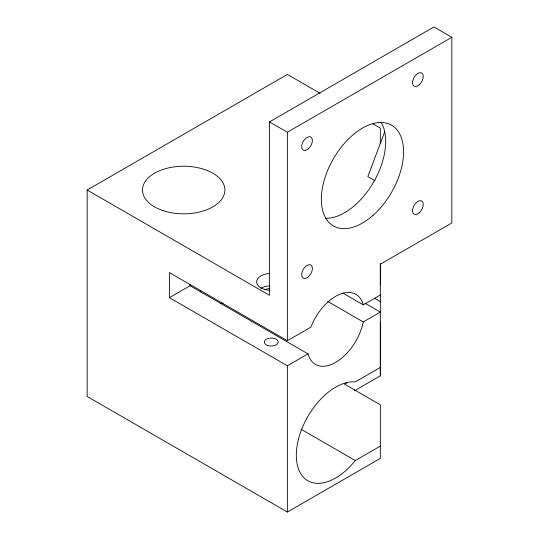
<?xml version="1.0" encoding="UTF-8"?>
<svg xmlns="http://www.w3.org/2000/svg" width="539" height="539" viewBox="0 0 539 539"><rect width="100%" height="100%" fill="white"/><g stroke="black" fill="none" stroke-linecap="round" stroke-linejoin="round"><path stroke-width="0.81" d="M354.595 390.674L380.339 375.811L380.339 322.248M380.339 284.875L380.339 264.231L451.844 222.944L451.844 37.272L433.969 26.95L269.5 121.902L269.5 295.305L87.156 190.024L87.156 396.455L287.375 512.05L380.339 458.379L380.339 404.816L344.583 384.179L347.446 382.522M384.711 131.752L367.82 176.61L375.07 180.794M87.156 190.024L287.375 74.429L320.058 93.301M269.5 121.902L287.375 132.223L451.844 37.272M380.339 295.015L363.273 304.865A40.452 23.352 -60 0 0 339.381 294.462A40.452 23.352 -60 0 0 310.875 327.153L287.375 340.715L169.387 272.599L169.387 297.656L190.031 285.744L308.018 353.86A40.452 23.352 -60 0 0 335.642 362.39A40.452 23.352 -60 0 0 363.273 321.958L380.339 312.108L365.058 303.289M169.387 297.656L287.375 365.779L308.018 353.86M380.339 367.443L355.309 381.895A55.618 32.111 -60 0 0 296.315 455.28A55.618 32.111 -60 0 0 355.309 460.555L380.339 446.103M373.076 123.909L380.339 128.1L380.339 143.785M374.618 298.303L380.339 301.604M342.979 293.149L363.273 304.865M327.759 301.456L363.273 321.958M300.951 429.172L355.309 460.555M200.562 290.339L200.757 291.936M189.836 284.147L190.031 285.744M380.339 263.558L380.339 375.811M287.375 132.223L287.375 340.715M287.375 365.779L287.375 512.05M223.166 302.925A40.452 23.352 -60 0 1 220.983 303.612M264.784 289.8A10.113 5.841 0 0 1 269.965 288.48M381.046 122.265A58.151 33.573 -60 0 1 373.655 182.041A58.151 33.573 -60 0 1 325.59 218.329M269.756 290.305A14.661 8.469 0 0 1 256.625 281.884A14.661 8.469 0 0 1 269.756 273.468M260.916 288.284A14.661 8.469 0 0 1 269.756 285.852M267.512 345.411A6.946 4.009 0 0 0 278.198 342.225A6.946 4.009 0 0 0 268.072 338.472A6.946 4.009 0 0 0 267.512 345.411M419.268 212.75A7.586 4.379 -60 0 0 421.673 201.007A7.586 4.379 -60 0 0 412.699 208.964A7.586 4.379 -60 0 0 419.268 212.75M419.268 84.771A7.586 4.379 -60 0 0 421.673 73.021A7.586 4.379 -60 0 0 412.699 80.978A7.586 4.379 -60 0 0 419.268 84.771M373.103 215.29A58.151 33.573 -60 0 0 391.536 125.216A58.151 33.573 -60 0 0 322.746 186.218A58.151 33.573 -60 0 0 373.103 215.29M307.722 277.315A7.586 4.379 -60 0 0 311.306 265.35A7.586 4.379 -60 0 0 302.096 272.027A7.586 4.379 -60 0 0 307.722 277.315M308.429 148.757A7.586 4.379 -60 0 0 310.835 137.014A7.586 4.379 -60 0 0 301.86 144.964A7.586 4.379 -60 0 0 308.429 148.757M163.088 210.634A41.207 23.79 0 0 0 224.898 190.024A41.207 23.79 0 0 0 163.088 169.421A41.207 23.79 0 0 0 163.088 210.634"/></g></svg>
